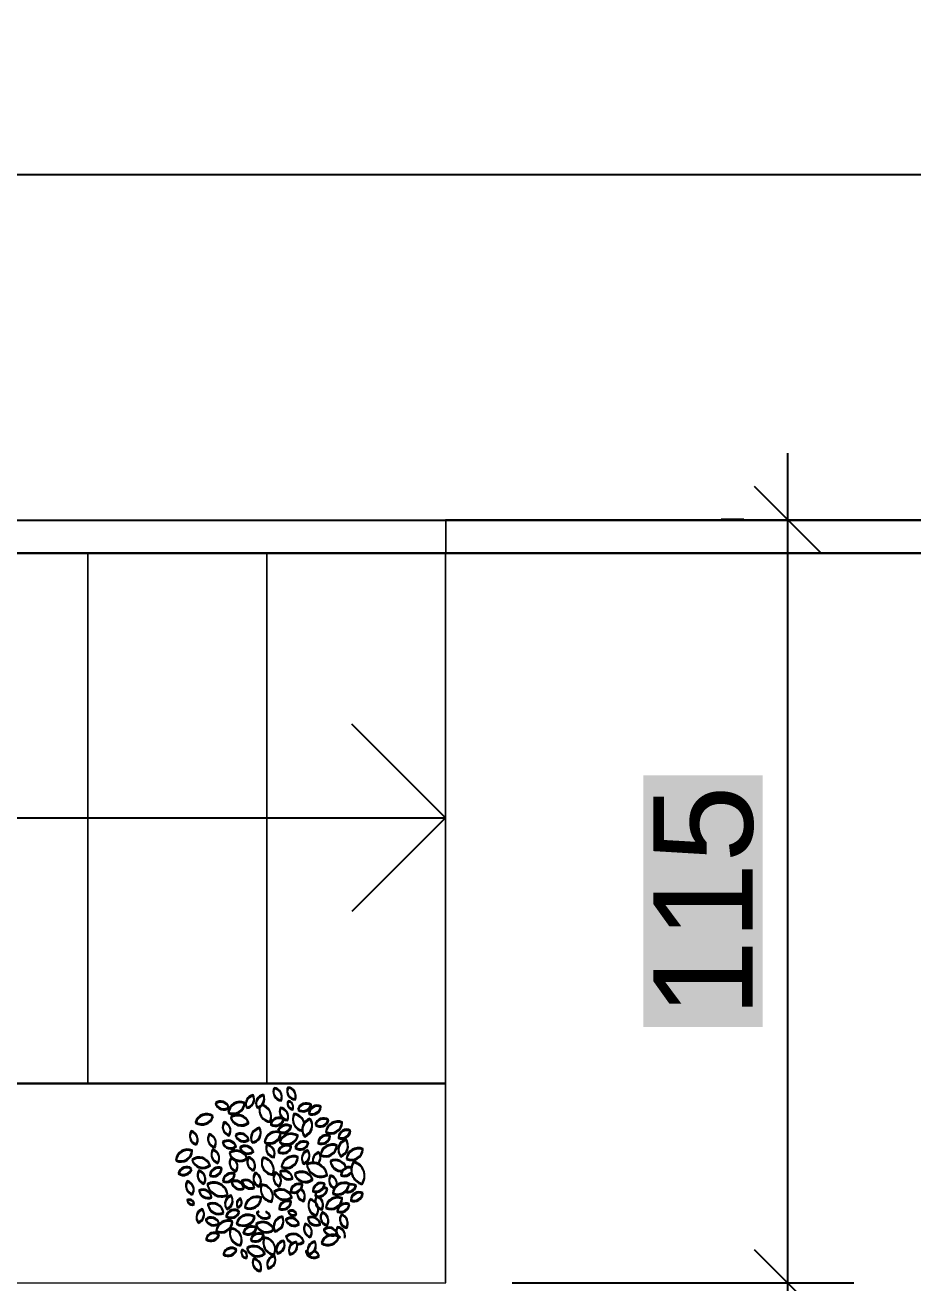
# Model space of a CAD drawing. Header units: millimetres. Extents: x 930 to 6336, y 2219 to 4338.
# Drawn here: x 5299.4 to 5433.4, y 3806.5 to 3996.2 of the extents above; entities that cross this region are included whole.
import ezdxf

# ---------------------------------------------------------------- set-up
doc = ezdxf.new("R2010")
doc.units = ezdxf.units.MM
doc.layers.add('dettagli', color=6, linetype='Continuous')
for name, color, linetype, lineweight in [('piante', 102, 'Continuous', 18), ('QUOTE', 3, 'Continuous', 9), ('serramenti e scale', 4, 'Continuous', 18)]:
    doc.layers.add(name, color=color, linetype=linetype, lineweight=lineweight)
doc.styles.get("Standard").update_dxf_attribs({"font": 'arial.ttf'})
doc.dimstyles.new('ook', dxfattribs={"dimtxt": 15, "dimasz": 10, "dimexe": 10, "dimexo": 10, "dimgap": 5, "dimtad": 1, "dimtoh": 1, "dimdec": 0, "dimzin": 0, "dimdsep": 46, "dimtxsty": 'Standard', "dimblk": 'OBLIQUE', "dimcen": 0.09, "dimdle": 10, "dimclrt": 3, "dimadec": 0, "dimazin": 0, "dimtfac": 1, "dimtdec": 0, "dimtofl": 0, "dimtmove": 0, "dimatfit": 3, "dimldrblk": 'OBLIQUE', "dimfxl": 1, "dimtfill": 2, "dimtfillclr": 250, "dimtolj": 1, "dimtzin": 0, "dimarcsym": 0})

# ---------------------------------------------------------------- blocks, each defined once
blk = doc.blocks.new('_Oblique')
at = {"color": 0, "linetype": 'ByBlock', "lineweight": -2}
blk.add_line((-0.5, -0.5), (0.5, 0.5), dxfattribs=at)
blk = doc.blocks.new('*D68')
at = {"layer": 'Defpoints', "color": 0, "transparency": 16777216}
for p in [(5477.89, 3973.72), (4984.85, 3921.57), (5477.89, 3921.47)]:
    blk.add_point(p, dxfattribs=at)
at = {"layer": 'QUOTE', "color": 0, "lineweight": -2, "transparency": 16777216}
for p, q in [((4984.85, 3931.57), (4984.85, 3983.72)), ((5477.89, 3931.47), (5477.89, 3983.72)), ((4974.85, 3973.72), (5487.89, 3973.72))]:
    blk.add_line(p, q, dxfattribs=at)
at = {"layer": 'QUOTE', "color": 0, "lineweight": -2, "transparency": 16777216, "xscale": 10, "yscale": 10, "zscale": 10, "rotation": 180}
blk.add_blockref('_Oblique', (4984.85, 3973.72), dxfattribs=at)
at = {"layer": 'QUOTE', "color": 0, "lineweight": -2, "transparency": 16777216, "xscale": 10, "yscale": 10, "zscale": 10}
blk.add_blockref('_Oblique', (5477.89, 3973.72), dxfattribs=at)
at = {"layer": 'QUOTE', "color": 3, "transparency": 16777216, "insert": (5231.37, 3986.39), "char_height": 15, "attachment_point": 5, "bg_fill": 1, "box_fill_scale": 1.1, "bg_fill_color": 250, "bg_fill_transparency": 0}
blk.add_mtext('\\A1;493', dxfattribs=at)
blk = doc.blocks.new('*D47')
at = {"layer": 'Defpoints', "color": 0, "transparency": 16777216}
for p in [(5417.85, 3921.64), (5362.89, 3806.47), (5414.46, 3806.47)]:
    blk.add_point(p, dxfattribs=at)
at = {"layer": 'QUOTE', "color": 0, "lineweight": -2, "transparency": 16777216}
for p, q in [((5414.46, 3931.64), (5414.46, 3796.47)), ((5407.85, 3921.64), (5404.46, 3921.64)), ((5372.89, 3806.47), (5424.46, 3806.47))]:
    blk.add_line(p, q, dxfattribs=at)
at = {"layer": 'QUOTE', "color": 0, "lineweight": -2, "transparency": 16777216, "xscale": 10, "yscale": 10, "zscale": 10}
for p, rotation in [((5414.46, 3921.64), 90), ((5414.46, 3806.47), 270)]:
    blk.add_blockref('_Oblique', p, dxfattribs=dict(at, rotation=rotation))
at = {"layer": 'QUOTE', "color": 3, "transparency": 16777216, "insert": (5401.8, 3864.05), "char_height": 15, "attachment_point": 5, "rotation": 90, "bg_fill": 1, "box_fill_scale": 1.1, "bg_fill_color": 250, "bg_fill_transparency": 0}
blk.add_mtext('\\A1;115', dxfattribs=at)
blk = doc.blocks.new('*D48')
at = {"layer": 'Defpoints', "color": 0, "transparency": 16777216}
for p in [(5414.46, 3806.47), (5360.94, 3746.63), (5414.46, 3746.63)]:
    blk.add_point(p, dxfattribs=at)
at = {"layer": 'QUOTE', "color": 0, "lineweight": -2, "transparency": 16777216}
for p, q in [((5414.46, 3816.47), (5414.46, 3736.63)), ((5424.46, 3806.47), (5424.46, 3806.47)), ((5370.94, 3746.63), (5424.46, 3746.63))]:
    blk.add_line(p, q, dxfattribs=at)
at = {"layer": 'QUOTE', "color": 0, "lineweight": -2, "transparency": 16777216, "xscale": 10, "yscale": 10, "zscale": 10}
for p, rotation in [((5414.46, 3806.47), 90), ((5414.46, 3746.63), 270)]:
    blk.add_blockref('_Oblique', p, dxfattribs=dict(at, rotation=rotation))
at = {"layer": 'QUOTE', "color": 3, "transparency": 16777216, "insert": (5401.8, 3776.55), "char_height": 15, "attachment_point": 5, "rotation": 90, "bg_fill": 1, "box_fill_scale": 1.1, "bg_fill_color": 250, "bg_fill_transparency": 0}
blk.add_mtext('\\A1;60', dxfattribs=at)

msp = doc.modelspace()

# ---------------------------------------------------------------- linework, layer by layer
at = {"layer": 'dettagli', "ltscale": 3}
for q in [(5348.71, 3890.77), (5348.71, 3862.48)]:
    msp.add_line((5362.85, 3876.63), q, dxfattribs=at)
at = {"layer": 'dettagli'}
msp.add_line((4984.89, 3876.63), (5362.85, 3876.63), dxfattribs=at)
at = {"layer": 'piante', "linetype": 'ByBlock', "lineweight": -3}
for points in [[(5337, 3835.92, 0.535384), (5338.04, 3834.1, 0.500203)], [(5337.02, 3835.77, 0.535384), (5338.06, 3833.95, 0.500203)], [(5339.08, 3836.02, 0.535384), (5340.15, 3834.22, 0.500203)], [(5339.1, 3835.87, 0.535384), (5340.18, 3834.07, 0.500203)], [(5328.15, 3833.65, 0.535384), (5330.14, 3833, 0.500203)], [(5328.17, 3833.5, 0.535384), (5330.17, 3832.85, 0.500203)], [(5330.07, 3832.22, 0.535384), (5332.53, 3833.68, 0.500203)], [(5330.1, 3832.07, 0.535384), (5332.55, 3833.53, 0.500203)], [(5332.85, 3832.98, 0.535384), (5333.81, 3834.85, 0.500203)], [(5332.88, 3832.83, 0.535384), (5333.83, 3834.7, 0.500203)], [(5335.37, 3834.88, 0.535384), (5334.42, 3833.01, 0.500203)], [(5335.39, 3834.73, 0.535384), (5334.44, 3832.86, 0.500203)], [(5339.1, 3833.95, 0.535384), (5339.78, 3832.75, 0.500203)], [(5339.12, 3833.8, 0.535384), (5339.81, 3832.6, 0.500203)], [(5340.58, 3832.69, 0.535384), (5342.56, 3833.39, 0.500203)], [(5340.61, 3832.54, 0.535384), (5342.58, 3833.24, 0.500203)], [(5344.04, 3833.14, 0.535384), (5342.24, 3832.07, 0.500203)], [(5344.06, 3832.99, 0.535384), (5342.26, 3831.92, 0.500203)], [(5327.76, 3831.66, 0.535384), (5325.15, 3830.73, 0.500203)], [(5327.78, 3831.51, 0.535384), (5325.18, 3830.59, 0.500203)], [(5330.44, 3831.51, 0.535384), (5333.13, 3830.7, 0.500203)], [(5330.46, 3831.36, 0.535384), (5333.15, 3830.54, 0.500203)], [(5338.45, 3831.2, 0.535384), (5336.49, 3830.46, 0.500203)], [(5338.47, 3831.05, 0.535384), (5336.51, 3830.31, 0.500203)], [(5337.93, 3832.94, 0.535384), (5339.01, 3831.14, 0.500203)], [(5337.96, 3832.78, 0.535384), (5339.03, 3830.98, 0.500203)], [(5342.42, 3831.27, 0.535384), (5341.59, 3828.67, 0.500203)], [(5343.2, 3830.41, 0.535384), (5345.17, 3831.11, 0.500203)], [(5343.22, 3830.26, 0.535384), (5345.2, 3830.96, 0.500203)], [(5325.23, 3827.43, 0.535384), (5324.47, 3829.39, 0.500203)], [(5329.46, 3830.78, 0.535384), (5330.2, 3828.82, 0.500203)], [(5329.49, 3830.63, 0.535384), (5330.23, 3828.67, 0.500203)], [(5333.65, 3827.73, 0.535384), (5334.8, 3829.89, 0.500203)], [(5333.67, 3827.58, 0.535384), (5334.82, 3829.74, 0.500203)], [(5335.55, 3827.75, 0.535384), (5338, 3829.2, 0.500203)], [(5337.58, 3829.44, 0.535384), (5339.55, 3830.14, 0.500203)], [(5337.6, 3829.29, 0.535384), (5339.58, 3829.99, 0.500203)], [(5342.45, 3831.12, 0.535384), (5341.61, 3828.52, 0.500203)], [(5344.79, 3829.28, 0.535384), (5347.25, 3830.73, 0.500203)], [(5344.81, 3829.13, 0.535384), (5347.27, 3830.58, 0.500203)], [(5348.49, 3829.52, 0.535384), (5346.69, 3828.45, 0.500203)], [(5348.52, 3829.36, 0.535384), (5346.72, 3828.29, 0.500203)], [(5325.26, 3827.28, 0.535384), (5324.49, 3829.24, 0.500203)], [(5327.97, 3826.99, 0.535384), (5327.2, 3828.94, 0.500203)], [(5327.99, 3826.84, 0.535384), (5327.23, 3828.79, 0.500203)], [(5329.22, 3827.73, 0.535384), (5331.23, 3827.13, 0.500203)], [(5329.25, 3827.58, 0.535384), (5331.26, 3826.98, 0.500203)], [(5331.16, 3828.81, 0.535384), (5333.15, 3828.17, 0.500203)], [(5331.18, 3828.66, 0.535384), (5333.18, 3828.02, 0.500203)], [(5335.57, 3827.6, 0.535384), (5338.03, 3829.05, 0.500203)], [(5337.83, 3827.77, 0.535384), (5340.56, 3828.74, 0.500203)], [(5337.85, 3827.62, 0.535384), (5340.58, 3828.59, 0.500203)], [(5340.16, 3826.94, 0.535384), (5342.14, 3827.64, 0.500203)], [(5340.19, 3826.79, 0.535384), (5342.16, 3827.49, 0.500203)], [(5345.44, 3828.7, 0.535384), (5343.63, 3827.63, 0.500203)], [(5345.46, 3828.55, 0.535384), (5343.66, 3827.48, 0.500203)], [(5343.98, 3825.8, 0.535384), (5346.44, 3827.26, 0.500203)], [(5347.83, 3828.17, 0.535384), (5347.02, 3825.65, 0.500203)], [(5347.85, 3828.01, 0.535384), (5347.05, 3825.5, 0.500203)], [(5322.17, 3825.03, 0.535384), (5324.63, 3826.49, 0.500203)], [(5322.2, 3824.88, 0.535384), (5324.65, 3826.34, 0.500203)], [(5328.49, 3824.65, 0.535384), (5327.72, 3826.6, 0.500203)], [(5328.51, 3824.5, 0.535384), (5327.75, 3826.45, 0.500203)], [(5330.24, 3826.14, 0.535384), (5332.93, 3825.32, 0.500203)], [(5330.27, 3825.99, 0.535384), (5332.95, 3825.17, 0.500203)], [(5331.83, 3826.94, 0.535384), (5333.84, 3826.33, 0.500203)], [(5331.85, 3826.79, 0.535384), (5333.86, 3826.18, 0.500203)], [(5333.87, 3823.51, 0.535384), (5333.13, 3825.47, 0.500203)], [(5335.89, 3827.35, 0.535384), (5336.97, 3825.56, 0.500203)], [(5335.92, 3827.2, 0.535384), (5336.99, 3825.4, 0.500203)], [(5337.59, 3826.35, 0.535384), (5339.55, 3827.09, 0.500203)], [(5337.62, 3826.2, 0.535384), (5339.58, 3826.94, 0.500203)], [(5338.11, 3824.05, 0.535384), (5340.57, 3825.5, 0.500203)], [(5338.13, 3823.9, 0.535384), (5340.59, 3825.35, 0.500203)], [(5342.08, 3826.53, 0.535384), (5341.44, 3824.53, 0.500203)], [(5342.11, 3826.38, 0.535384), (5341.46, 3824.38, 0.500203)], [(5344.01, 3825.65, 0.535384), (5346.46, 3827.11, 0.500203)], [(5347.9, 3825.25, 0.535384), (5350.36, 3826.71, 0.500203)], [(5347.93, 3825.1, 0.535384), (5350.38, 3826.56, 0.500203)], [(5324.54, 3823.75, 0.535384), (5322.56, 3823.05, 0.500203)], [(5324.56, 3823.6, 0.535384), (5322.59, 3822.9, 0.500203)], [(5324.63, 3825.1, 0.535384), (5327.32, 3824.28, 0.500203)], [(5324.65, 3824.95, 0.535384), (5327.34, 3824.13, 0.500203)], [(5327.28, 3822.74, 0.535384), (5329.07, 3823.84, 0.500203)], [(5327.31, 3822.59, 0.535384), (5329.1, 3823.69, 0.500203)], [(5331.24, 3823.38, 0.535384), (5330.47, 3825.34, 0.500203)], [(5331.26, 3823.23, 0.535384), (5330.5, 3825.19, 0.500203)], [(5333.89, 3823.36, 0.535384), (5333.16, 3825.32, 0.500203)], [(5335.29, 3825.41, 0.535384), (5336.8, 3822.89, 0.500203)], [(5335.31, 3825.26, 0.535384), (5336.82, 3822.74, 0.500203)], [(5341.94, 3824.43, 0.535384), (5344.97, 3822.82, 0.500203)], [(5341.96, 3824.28, 0.535384), (5344.99, 3822.67, 0.500203)], [(5350.22, 3821.46, 0.535384), (5348.98, 3824.79, 0.500203)], [(5350.25, 3821.31, 0.535384), (5349, 3824.63, 0.500203)], [(5324.64, 3819.9, 0.535384), (5323.88, 3821.86, 0.500203)], [(5324.66, 3819.76, 0.535384), (5323.9, 3821.71, 0.500203)], [(5326.4, 3821.51, 0.535384), (5325.63, 3823.46, 0.500203)], [(5326.42, 3821.36, 0.535384), (5325.66, 3823.31, 0.500203)], [(5329.25, 3821.89, 0.535384), (5331.04, 3822.98, 0.500203)], [(5329.27, 3821.74, 0.535384), (5331.06, 3822.83, 0.500203)], [(5332.42, 3820.79, 0.535384), (5330.57, 3821.78, 0.500203)], [(5332.44, 3820.64, 0.535384), (5330.59, 3821.63, 0.500203)], [(5333.99, 3820.91, 0.535384), (5332.14, 3821.9, 0.500203)], [(5334.02, 3820.76, 0.535384), (5332.16, 3821.75, 0.500203)], [(5334.17, 3823.11, 0.535384), (5334.72, 3821.09, 0.500203)], [(5334.2, 3822.96, 0.535384), (5334.74, 3820.94, 0.500203)], [(5337.72, 3821.12, 0.535384), (5337.18, 3823.15, 0.500203)], [(5337.75, 3820.97, 0.535384), (5337.2, 3823, 0.500203)], [(5337.9, 3823.32, 0.535384), (5339.76, 3822.34, 0.500203)], [(5337.93, 3823.17, 0.535384), (5339.78, 3822.19, 0.500203)], [(5340.1, 3822.96, 0.535384), (5342.79, 3822.15, 0.500203)], [(5340.12, 3822.81, 0.535384), (5342.81, 3821.99, 0.500203)], [(5327.53, 3819.46, 0.535384), (5325.68, 3820.44, 0.500203)], [(5327.55, 3819.31, 0.535384), (5325.7, 3820.29, 0.500203)], [(5329.96, 3819.81, 0.535384), (5326.93, 3821.42, 0.500203)], [(5329.98, 3819.66, 0.535384), (5326.95, 3821.27, 0.500203)], [(5336.61, 3818.82, 0.535384), (5335.1, 3821.35, 0.500203)], [(5336.63, 3818.67, 0.535384), (5335.12, 3821.2, 0.500203)], [(5336.96, 3820.27, 0.535384), (5339.65, 3819.46, 0.500203)], [(5336.99, 3820.12, 0.535384), (5339.68, 3819.31, 0.500203)], [(5341.27, 3821.34, 0.535384), (5339.46, 3820.27, 0.500203)], [(5341.29, 3821.19, 0.535384), (5339.49, 3820.12, 0.500203)], [(5344.61, 3821.49, 0.535384), (5342.82, 3820.4, 0.500203)], [(5344.64, 3821.34, 0.535384), (5342.85, 3820.24, 0.500203)], [(5348.31, 3821.47, 0.535384), (5345.85, 3820.01, 0.500203)], [(5348.33, 3821.31, 0.535384), (5345.88, 3819.86, 0.500203)], [(5350.37, 3820.08, 0.535384), (5348.56, 3819.01, 0.500203)], [(5350.39, 3819.92, 0.535384), (5348.59, 3818.85, 0.500203)], [(5324.92, 3818.43, 0.535384), (5323.89, 3818.98, 0.500203)], [(5324.94, 3818.28, 0.535384), (5323.91, 3818.83, 0.500203)], [(5329.34, 3817.1, 0.535384), (5327, 3818.35, 0.500203)], [(5329.37, 3816.95, 0.535384), (5327.02, 3818.2, 0.500203)], [(5329.81, 3817.71, 0.535384), (5330.46, 3819.7, 0.500203)], [(5329.84, 3817.56, 0.535384), (5330.48, 3819.55, 0.500203)], [(5331.5, 3817.93, 0.535384), (5331.92, 3819.23, 0.500203)], [(5331.52, 3817.78, 0.535384), (5331.94, 3819.08, 0.500203)], [(5332.57, 3817.93, 0.535384), (5335.03, 3819.39, 0.500203)], [(5332.59, 3817.78, 0.535384), (5335.05, 3819.24, 0.500203)], [(5339.55, 3818.79, 0.535384), (5337.75, 3817.72, 0.500203)], [(5339.58, 3818.64, 0.535384), (5337.77, 3817.57, 0.500203)], [(5342.45, 3819.17, 0.535384), (5343.37, 3816.71, 0.500203)], [(5342.47, 3819.02, 0.535384), (5343.39, 3816.56, 0.500203)], [(5343.41, 3819.59, 0.535384), (5344.17, 3817.63, 0.500203)], [(5343.43, 3819.43, 0.535384), (5344.2, 3817.48, 0.500203)], [(5344.79, 3817.86, 0.535384), (5347.24, 3819.31, 0.500203)], [(5344.81, 3817.7, 0.535384), (5347.26, 3819.16, 0.500203)], [(5348.32, 3818.38, 0.535384), (5346.52, 3817.31, 0.500203)], [(5348.35, 3818.23, 0.535384), (5346.54, 3817.16, 0.500203)], [(5325.51, 3815.64, 0.535384), (5326.15, 3817.64, 0.500203)], [(5325.53, 3815.49, 0.535384), (5326.17, 3817.49, 0.500203)], [(5328.68, 3815.49, 0.535384), (5326.68, 3816.1, 0.500203)], [(5328.71, 3815.34, 0.535384), (5326.7, 3815.95, 0.500203)], [(5331.73, 3817.3, 0.535384), (5329.76, 3816.59, 0.500203)], [(5331.76, 3817.15, 0.535384), (5329.78, 3816.44, 0.500203)], [(5334.07, 3816.46, 0.535384), (5331.34, 3815.49, 0.500203)], [(5334.09, 3816.31, 0.535384), (5331.36, 3815.34, 0.500203)], [(5338.25, 3816.51, 0.535384), (5337.1, 3814.34, 0.500203)], [(5338.27, 3816.36, 0.535384), (5337.12, 3814.19, 0.500203)], [(5340.74, 3815.42, 0.535384), (5338.74, 3816.07, 0.500203)], [(5340.76, 3815.27, 0.535384), (5338.77, 3815.92, 0.500203)], [(5340.35, 3816.89, 0.535384), (5339.12, 3817.29, 0.500203)], [(5340.37, 3816.74, 0.535384), (5339.14, 3817.13, 0.500203)], [(5342.07, 3816.35, 0.535384), (5343.92, 3815.37, 0.500203)], [(5342.09, 3816.2, 0.535384), (5343.95, 3815.22, 0.500203)], [(5344.23, 3817.17, 0.535384), (5344.97, 3815.2, 0.500203)], [(5344.25, 3817.01, 0.535384), (5344.99, 3815.05, 0.500203)], [(5347.15, 3816.83, 0.535384), (5347.89, 3814.87, 0.500203)], [(5347.17, 3816.68, 0.535384), (5347.91, 3814.71, 0.500203)], [(5328.24, 3814.34, 0.535384), (5330.69, 3815.8, 0.500203)], [(5328.26, 3814.19, 0.535384), (5330.72, 3815.65, 0.500203)], [(5331.9, 3812.21, 0.535384), (5330.45, 3814.76, 0.500203)], [(5331.93, 3812.06, 0.535384), (5330.47, 3814.61, 0.500203)], [(5334.32, 3814.8, 0.535384), (5332.34, 3814.09, 0.500203)], [(5334.34, 3814.65, 0.535384), (5332.36, 3813.94, 0.500203)], [(5334.25, 3815.37, 0.535384), (5336.94, 3814.56, 0.500203)], [(5334.27, 3815.22, 0.535384), (5336.96, 3814.4, 0.500203)], [(5342.43, 3813.45, 0.535384), (5341.7, 3815.41, 0.500203)], [(5342.45, 3813.3, 0.535384), (5341.72, 3815.26, 0.500203)], [(5346.48, 3813.96, 0.535384), (5344.48, 3814.57, 0.500203)], [(5346.51, 3813.81, 0.535384), (5344.5, 3814.42, 0.500203)], [(5328.7, 3813.83, 0.535384), (5326.72, 3813.12, 0.500203)], [(5328.72, 3813.68, 0.535384), (5326.75, 3812.97, 0.500203)], [(5333.45, 3813.03, 0.535384), (5335.41, 3813.78, 0.500203)], [(5333.47, 3812.88, 0.535384), (5335.43, 3813.63, 0.500203)], [(5336.96, 3810.81, 0.535384), (5335.5, 3813.37, 0.500203)], [(5336.98, 3810.66, 0.535384), (5335.52, 3813.22, 0.500203)], [(5338.44, 3812.87, 0.535384), (5337.49, 3811, 0.500203)], [(5338.47, 3812.71, 0.535384), (5337.51, 3810.85, 0.500203)], [(5340.35, 3812.7, 0.535384), (5339.36, 3810.85, 0.500203)], [(5340.37, 3812.55, 0.535384), (5339.39, 3810.7, 0.500203)], [(5342.15, 3810.89, 0.535384), (5343.14, 3812.74, 0.500203)], [(5342.18, 3810.74, 0.535384), (5343.16, 3812.59, 0.500203)], [(5344.14, 3812.57, 0.535384), (5346.74, 3813.5, 0.500203)], [(5344.16, 3812.42, 0.535384), (5346.76, 3813.35, 0.500203)], [(5331.31, 3811.55, 0.535384), (5329.34, 3810.84, 0.500203)], [(5331.34, 3811.4, 0.535384), (5329.36, 3810.69, 0.500203)], [(5332.8, 3810.28, 0.535384), (5332.11, 3811.48, 0.500203)], [(5332.82, 3810.13, 0.535384), (5332.14, 3811.33, 0.500203)], [(5332.89, 3811.74, 0.535384), (5335.58, 3810.93, 0.500203)], [(5332.91, 3811.59, 0.535384), (5335.6, 3810.78, 0.500203)], [(5337.05, 3810.6, 0.535384), (5336.1, 3808.73, 0.500203)], [(5337.07, 3810.44, 0.535384), (5336.12, 3808.58, 0.500203)], [(5334.9, 3808.32, 0.535384), (5333.86, 3810.14, 0.500203)], [(5334.92, 3808.17, 0.535384), (5333.88, 3809.99, 0.500203)]]:
    msp.add_lwpolyline(points, format="xyb", close=True, dxfattribs=at)
for points in [[(5334.83, 3833.16, 0.485783), (5336.39, 3830.87, 0.46813), (5335.13, 3833.39, 0.535384)], [(5334.86, 3833.01, 0.485783), (5336.42, 3830.72, 0.46813), (5335.15, 3833.24, 0.535384)], [(5339.99, 3832.02, 0.497857), (5341.24, 3829.5, 0.500203)], [(5340.02, 3831.87, 0.497857), (5341.26, 3829.35, 0.500203)], [(5341.54, 3830.66, 0.30861), (5339.99, 3832.02, 0.535384)], [(5341.57, 3830.5, 0.30861), (5340.02, 3831.87, 0.535384)], [(5343.74, 3826.24, 0.427879), (5342.89, 3824.63, 0.500203)], [(5343.76, 3826.09, 0.427879), (5342.91, 3824.48, 0.500203)], [(5343.55, 3824.52, 0.379729), (5343.74, 3826.24, 0.535384)], [(5343.57, 3824.36, 0.379729), (5343.76, 3826.09, 0.535384)], [(5347.86, 3823.89, 0.449067), (5345.49, 3824.9, 0.535384)], [(5345.49, 3824.9, 0.411154), (5347.29, 3823.42, 0.500203)], [(5347.89, 3823.74, 0.449067), (5345.51, 3824.75, 0.535384)], [(5345.51, 3824.75, 0.411154), (5347.31, 3823.26, 0.500203)], [(5348.66, 3823.95, 0.473768), (5347.08, 3822.79, 0.350042), (5348.65, 3823.24, 0.535384)], [(5348.68, 3823.79, 0.473768), (5347.11, 3822.64, 0.350042), (5348.68, 3823.09, 0.535384)], [(5345.5, 3822.72, 0.493715), (5346.1, 3820.82, 0.500203)], [(5345.52, 3822.57, 0.493715), (5346.13, 3820.66, 0.500203)], [(5346.44, 3821.21, 0.391787), (5345.5, 3822.72, 0.535384)], [(5346.46, 3821.06, 0.391787), (5345.52, 3822.57, 0.535384)], [(5340.44, 3820.26, 0.382111), (5341.42, 3818.9, 0.410997), (5341.01, 3820.7, 0.535384)], [(5340.46, 3820.11, 0.382111), (5341.45, 3818.75, 0.410997), (5341.04, 3820.54, 0.535384)], [(5343.42, 3820.31, 0.136045), (5343.2, 3819.67, 0.500203), (5345.01, 3820.74, 0.535384)], [(5343.44, 3820.16, 0.136045), (5343.23, 3819.52, 0.500203), (5345.03, 3820.59, 0.535384)], [(5345.01, 3820.74, 0.128884), (5344.38, 3820.86, 0.500203)], [(5345.03, 3820.59, 0.128884), (5344.4, 3820.71, 0.500203)], [(5347.7, 3820.3, 0.439965), (5349.33, 3821.19, 0.209361), (5348.3, 3821.37, 0.535384)], [(5347.72, 3820.15, 0.439965), (5349.36, 3821.04, 0.209361), (5348.32, 3821.22, 0.535384)], [(5334.7, 3817.34, 0.076845), (5334.37, 3817.14, 0.500203), (5336.38, 3816.53, 0.535384)], [(5334.73, 3817.19, 0.076845), (5334.4, 3816.99, 0.500203), (5336.4, 3816.38, 0.535384)], [(5336.38, 3816.53, 0.202478), (5335.75, 3817.29, 0.500203)], [(5336.4, 3816.38, 0.202478), (5335.78, 3817.14, 0.500203)], [(5346.53, 3814.95, 0.373165), (5346.94, 3813.36, 0.500203)], [(5346.55, 3814.8, 0.373165), (5346.96, 3813.2, 0.500203)], [(5347.65, 3813.38, 0.43907), (5346.53, 3814.95, 0.535384)], [(5347.67, 3813.23, 0.43907), (5346.55, 3814.8, 0.535384)], [(5341.46, 3812.73, 0.535384), (5338.77, 3813.54, 0.217069), (5339.79, 3812.5, 0.535384)], [(5341.48, 3812.57, 0.535384), (5338.79, 3813.39, 0.217069), (5339.81, 3812.35, 0.535384)], [(5340.45, 3812.39, 0.155177), (5341.46, 3812.73, 0.535384)], [(5340.47, 3812.23, 0.155177), (5341.48, 3812.57, 0.535384)], [(5342.03, 3811.4, 0.064212), (5341.76, 3811.23, 0.500203), (5343.75, 3810.59, 0.535384)], [(5342.05, 3811.25, 0.064212), (5341.78, 3811.08, 0.500203), (5343.77, 3810.43, 0.535384)], [(5343.75, 3810.59, 0.224005), (5343.05, 3811.4, 0.500203)], [(5343.77, 3810.43, 0.224005), (5343.07, 3811.25, 0.500203)]]:
    msp.add_lwpolyline(points, format="xyb", dxfattribs=at)
at = {"layer": 'serramenti e scale'}
for p, q in [((4984.85, 3921.57), (5362.85, 3921.63)), ((4984.89, 3921.47), (5362.89, 3921.47)), ((5362.85, 3921.63), (5472.85, 3921.65)), ((5362.85, 3921.63), (5362.85, 3916.63)), ((5362.89, 3921.47), (5362.89, 3916.47)), ((5362.89, 3921.47), (5472.89, 3921.47)), ((5362.85, 3916.63), (4998.85, 3916.57)), ((5308.85, 3916.62), (5281.85, 3916.62)), ((5335.85, 3916.63), (5308.85, 3916.62)), ((5308.85, 3916.62), (5308.86, 3836.62)), ((5362.85, 3916.63), (5335.85, 3916.63)), ((5335.85, 3916.63), (5335.86, 3836.63)), ((5472.85, 3916.65), (5362.85, 3916.63)), ((5362.86, 3806.63), (5362.85, 3916.63)), ((5362.89, 3916.47), (4998.89, 3916.47)), ((5308.89, 3916.47), (5281.89, 3916.47)), ((5335.89, 3916.47), (5308.89, 3916.47)), ((5308.89, 3916.47), (5308.89, 3836.47)), ((5362.89, 3916.47), (5335.89, 3916.47)), ((5335.89, 3916.47), (5335.89, 3836.47)), ((5362.89, 3806.47), (5362.89, 3916.47)), ((5472.89, 3916.47), (5362.89, 3916.47)), ((5362.86, 3836.63), (4984.86, 3836.57)), ((5362.89, 3836.47), (4984.89, 3836.47)), ((5362.86, 3806.63), (5362.86, 3836.63)), ((5362.89, 3806.47), (5362.89, 3836.47)), ((4984.89, 3806.47), (5362.89, 3806.47))]:
    msp.add_line(p, q, dxfattribs=at)

# ---------------------------------------------------------------- dimensions: what is measured, and where the dimension line sits
at = {"layer": 'QUOTE'}
dim = msp.add_linear_dim(base=(5477.89, 3973.72), p1=(4984.85, 3921.57), p2=(5477.89, 3921.47), dimstyle='ook', dxfattribs=at)
dim.commit()
dim.dimension.update_dxf_attribs({"geometry": '*D68', "text_midpoint": (5231.37, 3986.39)})
for base, p1, p2, picture, middle in [((5414.46, 3806.47), (5417.85, 3921.64), (5362.89, 3806.47), '*D47', (5401.8, 3864.05)), ((5414.46, 3746.63), (5414.46, 3806.47), (5360.94, 3746.63), '*D48', (5401.8, 3776.55))]:
    dim = msp.add_linear_dim(base=base, p1=p1, p2=p2, angle=90, dimstyle='ook', dxfattribs=at)
    dim.commit()
    dim.dimension.update_dxf_attribs({"geometry": picture, "text_midpoint": middle})

doc.saveas('drawing.dxf')
